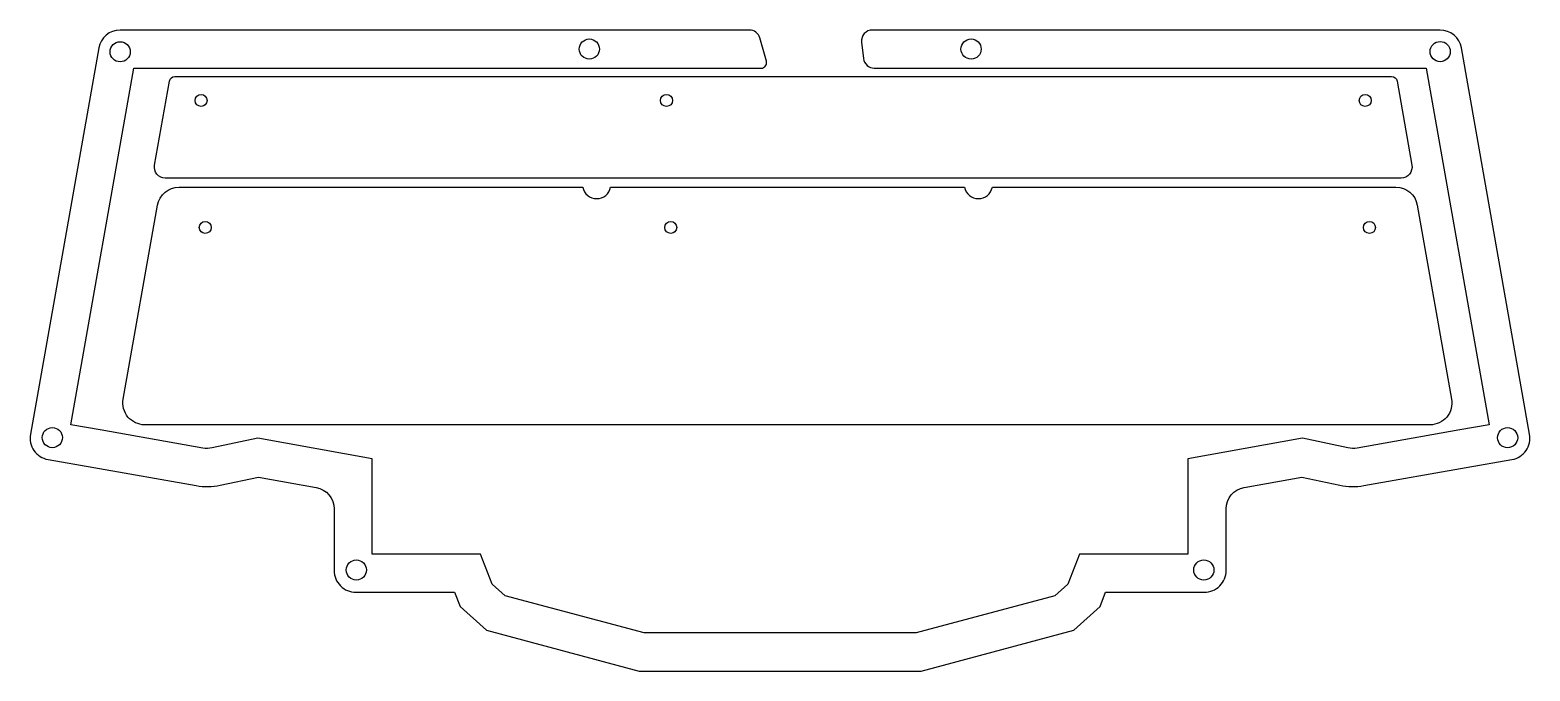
# Model space of a CAD drawing. Header units: millimetres. Extents: x -136 to 140, y -60 to 58.
import ezdxf

# ---------------------------------------------------------------- set-up
doc = ezdxf.new("R2010")
doc.units = ezdxf.units.MM
doc.layers.get('0').update_dxf_attribs({"linetype": 'CONTINUOUS'})

msp = doc.modelspace()

# ---------------------------------------------------------------- linework, layer by layer
for points in [[(107.83, -19.05, -0.096139), (106.12, -19.02), (97.79, -17.26), (76.8, -21), (76.8, -38.51), (56.9, -38.51), (54.77, -44.02), (52.41, -46.14), (26.95, -52.96), (-22.89, -52.96), (-48.4, -46.14), (-50.76, -44.03), (-52.9, -38.51), (-72.77, -38.51), (-72.77, -21.01), (-93.75, -17.26), (-102.11, -19.02, -0.095808), (-103.82, -19.05), (-122.63, -15.74), (-128.05, -14.78), (-116.48, 50.64), (-1.45, 50.64, 0.497655), (-0.49, 51.92), (-1.7, 56.19, 0.335421), (-3.62, 57.64), (-118.99, 57.64, 0.363829), (-122.93, 54.34), (-135.46, -16.52, 0.414214), (-132.22, -21.15), (-123.84, -22.63), (-105.03, -25.94, 0.095809), (-100.67, -25.87), (-93.64, -24.39), (-83.07, -26.28, -0.363235), (-79.77, -30.22), (-79.77, -41.51, 0.414214), (-75.77, -45.51), (-57.69, -45.51), (-56.68, -48.12), (-51.82, -52.47), (-23.81, -59.96), (27.87, -59.96), (55.84, -52.47), (60.69, -48.11), (61.7, -45.51), (79.8, -45.51, 0.414214), (83.8, -41.51), (83.8, -30.21, -0.363378), (87.09, -26.28), (97.68, -24.39), (104.66, -25.87, 0.096137), (109.04, -25.94), (127.83, -22.63), (136.21, -21.16, 0.414214), (139.45, -16.52), (126.95, 54.34, 0.363967), (123.02, 57.64), (18.94, 57.64, 0.447691), (16.96, 55.42), (17.3, 52.42, 0.381511), (19.28, 50.64), (120.5, 50.64), (132.04, -14.79), (126.62, -15.74)], [(-109.95, 48.28, -0.363829), (-108.97, 49.1), (114.14, 49.1, -0.363967), (115.13, 48.28), (117.85, 32.83, -0.466312), (115.88, 30.48), (-110.72, 30.48, -0.466458), (-112.69, 32.83)], [(35.83, 28.8, 0.82304), (40.93, 28.8), (114.91, 28.8, -0.363967), (118.85, 25.5), (125.13, -10.09, -0.466311), (121.19, -14.79), (-114.49, -14.79, -0.466459), (-118.43, -10.09), (-112.14, 25.5, -0.363829), (-108.2, 28.8), (-34.17, 28.8, 0.823052), (-29.07, 28.8)]]:
    msp.add_lwpolyline(points, format="xyb", close=True)
for centre, radius in [((-118.99, 53.65), 1.85), ((-32.97, 54.15), 1.85), ((37.03, 54.15), 1.85), ((123.04, 53.68), 1.85), ((-104.16, 44.72), 1.1), ((-18.82, 44.72), 1.1), ((109.3, 44.72), 1.1), ((-103.39, 21.42), 1.1), ((-18.05, 21.42), 1.1), ((110.07, 21.42), 1.1), ((-131.43, -17.14), 1.85), ((135.41, -17.15), 1.85), ((-75.69, -41.42), 1.85), ((79.71, -41.42), 1.85)]:
    msp.add_circle(centre, radius)

doc.saveas('drawing.dxf')
